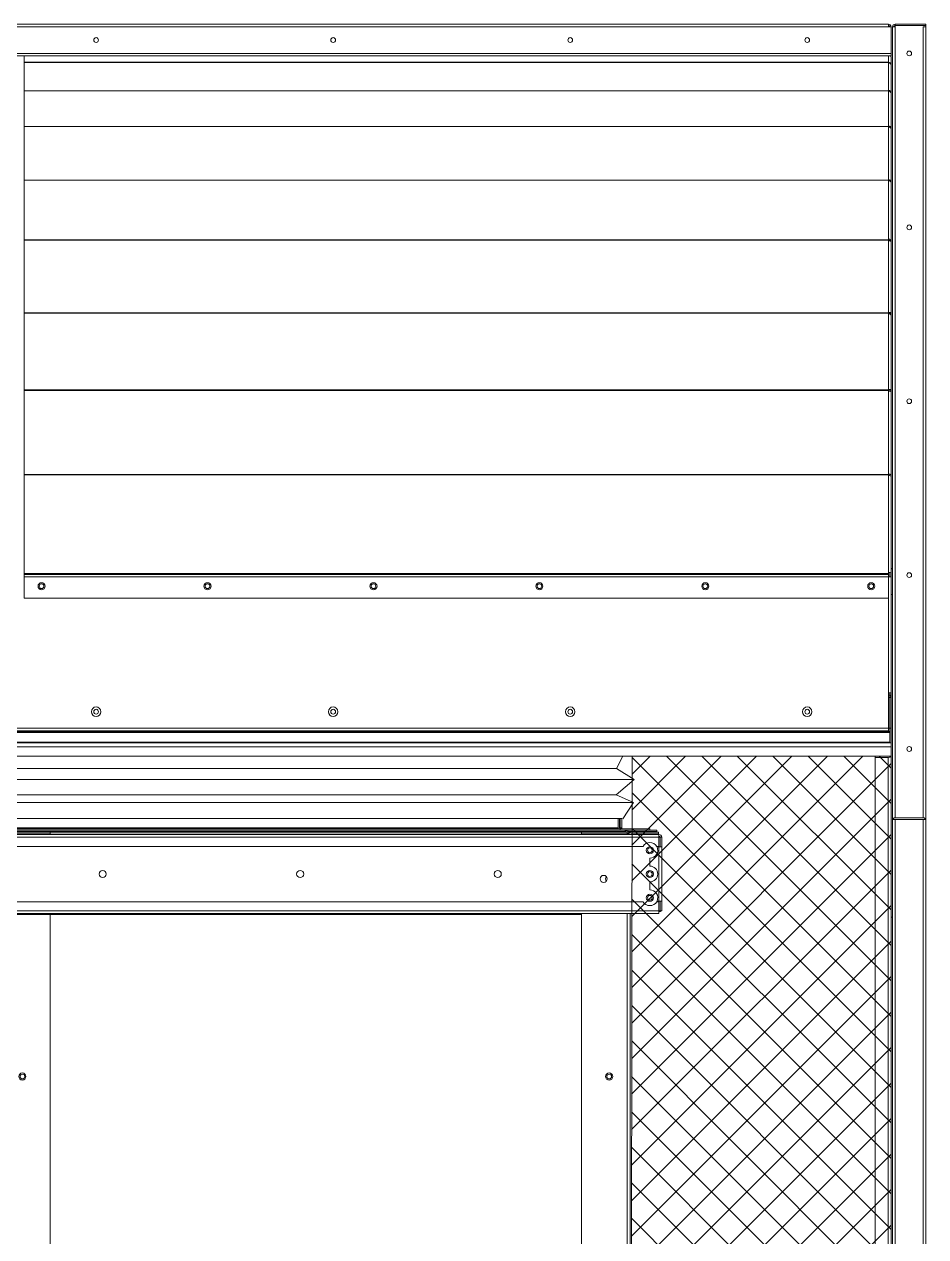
# Model space of a CAD drawing. Header units: millimetres. Extents: x -17070 to 45695, y -291348 to 34705.
# Drawn here: x 36756 to 37897, y 22958 to 24492 of the extents above; entities that cross this region are included whole.
import ezdxf

# ---------------------------------------------------------------- set-up
doc = ezdxf.new("R2010")
doc.units = ezdxf.units.MM

# ---------------------------------------------------------------- blocks, each defined once
blk = doc.blocks.new('3753456')
at = {"color": 0, "lineweight": 5}
for p, q in [((337590.2, 91235.5), (337597.8, 91251)), ((337612.3, 91221.4), (337590.2, 91235.5)), ((337589.4, 91202.2), (337612.3, 91221.4)), ((337611.6, 91192.6), (337589.4, 91202.2)), ((337597.8, 91172), (337611.6, 91192.6))]:
    blk.add_line(p, q, dxfattribs=at)
blk = doc.blocks.new('45735')
at = {"color": 0, "lineweight": 5}
for p, q in [((339300, 91099.7), (338517, 91099.7)), ((338539.1, 91085.6), (339322.1, 91085.6)), ((338516.2, 91066.4), (339299.2, 91066.4)), ((339321.4, 91056.8), (338538.4, 91056.8))]:
    blk.add_line(p, q, dxfattribs=at)
for p in [(926.8, -135.8), (1709.8, -135.8)]:
    blk.add_blockref('3753456', p, dxfattribs=at)
blk = doc.blocks.new('2')
at = {"lineweight": 5}
h = blk.add_hatch(dxfattribs=at)
h.set_pattern_fill('ANSI37', scale=10)
h.set_pattern_definition([(45, (-1038029.075, -466723.225), (-22.4506403, 22.4506403), []), (135, (-1038029.075, -466723.225), (-22.4506403, -22.4506403), [])])
h.paths.add_polyline_path([(37853.3, 21643.8), (37853.3, 23566), (37525.6, 23566), (37523.1, 21643.8)])
at = {"color": 7, "lineweight": 20}
for p, q in [((37850.2, 24492.2), (34944.4, 24492.2)), ((37850.2, 24489.1), (34944.4, 24489.1)), ((37855.3, 23484.8), (37855.3, 24489.1)), ((37858.4, 23488.2), (37858.4, 24489.1)), ((37894.2, 23488.2), (37894.2, 24489.1)), ((37897.3, 23466.2), (37897.3, 24489.1)), ((37853.3, 24455.3), (34941.3, 24455.3)), ((37853.3, 24452.2), (34941.3, 24452.2)), ((36756.4, 24444), (37850.2, 24444)), ((36756.4, 24443.9), (37850.2, 24443.9)), ((36756.4, 24408.1), (37850.2, 24408.1)), ((36756.4, 24408), (37850.2, 24408)), ((36756.4, 24363), (37850.2, 24363)), ((36756.4, 24362.6), (37850.2, 24362.6)), ((36756.4, 24295), (37850.2, 24295)), ((36756.4, 24294.8), (37850.2, 24294.8)), ((36756.4, 24219.6), (37850.2, 24219.6)), ((36756.4, 24219), (37850.2, 24219)), ((36756.4, 24126.9), (37850.2, 24126.9)), ((36756.4, 24126.7), (37850.2, 24126.7)), ((36756.4, 24029.5), (37850.2, 24029.5)), ((36756.4, 24028.8), (37850.2, 24028.8)), ((36756.4, 23922.3), (37850.2, 23922.3)), ((36756.4, 23922), (37850.2, 23922)), ((37850.2, 23797.3), (36756.4, 23797.3)), ((36756.4, 23796.1), (37850.2, 23796.1)), ((36756.4, 23793), (37850.2, 23793)), ((36756.4, 23766.1), (37850.2, 23766.1)), ((37851.7, 23597.3), (34942.9, 23597.3)), ((37851.7, 23596.2), (34942.9, 23596.2)), ((34944.4, 23601.4), (37850.2, 23601.4)), ((34944.4, 23598.3), (37850.2, 23598.3)), ((37853.3, 23582.8), (34941.3, 23582.8)), ((34942.9, 23584), (37851.7, 23584)), ((34942.9, 23583.1), (37851.7, 23583.1)), ((37853.3, 23577.9), (34941.3, 23577.9)), ((34941.3, 23566), (37853.3, 23566)), ((37855.3, 23484.8), (37855.3, 22531.6)), ((37858.7, 23486.2), (37858.7, 22530.2)), ((37893.9, 23486.2), (37893.9, 22530.2)), ((35235, 23467), (37559.6, 23467)), ((35235, 23463.5), (37559.6, 23463.5)), ((37897.3, 23466.2), (37897.3, 22550.2)), ((37559.6, 23370.5), (35235, 23370.5)), ((37559.6, 23367), (35235, 23367)), ((37461.6, 23365.8), (35274, 23365.8)), ((36789, 21952.3), (36789, 23367))]:
    blk.add_line(p, q, dxfattribs=at)
at = {"color": 7, "lineweight": 20, "ltscale": 0.001722}
for p, q in [((37850.2, 24489.1), (37850.2, 24492.2)), ((37853.3, 24489.1), (37850.2, 24489.1)), ((37855.3, 24489.1), (37858.4, 24489.1)), ((37897.3, 24489.1), (37894.2, 24489.1)), ((37897.3, 24489.1), (37894.2, 24489.1)), ((37853.3, 24455.3), (37853.3, 24452.2)), ((36756.4, 23793), (36756.4, 23796.1)), ((37850.2, 23793), (37850.2, 23796.1)), ((37850.2, 23793.1), (37853.3, 23793.1)), ((37850.2, 23646.4), (37853.3, 23646.4)), ((37850.2, 23598.3), (37850.2, 23601.4))]:
    blk.add_line(p, q, dxfattribs=at)
at = {"color": 7, "lineweight": 20, "ltscale": 0.018778}
blk.add_line((37853.3, 24455.3), (37853.3, 24489.1), dxfattribs=at)
at = {"color": 7, "lineweight": 20, "ltscale": 0.021611}
for p, q in [((37897.3, 24492.2), (37858.4, 24492.2)), ((37897.3, 24490.6), (37858.4, 24490.6)), ((37851.7, 23601.4), (37851.7, 23640.3)), ((37853.3, 23601.4), (37853.3, 23640.3)), ((37853.3, 23601.4), (37853.3, 23640.3))]:
    blk.add_line(p, q, dxfattribs=at)
at = {"color": 7, "lineweight": 20, "ltscale": 0.000888889}
for p, q in [((37858.4, 24492.2), (37858.4, 24490.6)), ((37897.3, 24492.2), (37897.3, 24490.6)), ((37851.7, 24218), (37853.3, 24218)), ((37851.7, 24126.1), (37853.3, 24126.1)), ((37851.7, 24029), (37853.3, 24029)), ((37851.7, 23922.5), (37853.3, 23922.5)), ((37853.3, 23643.4), (37853.3, 23641.8)), ((37853.3, 23640.3), (37851.7, 23640.3)), ((37853.3, 23601.4), (37851.7, 23601.4)), ((37853.3, 23601.4), (37851.7, 23601.4)), ((37853.3, 23583), (37851.7, 23583)), ((37507.9, 23487.4), (37509.5, 23487.4)), ((37510.5, 23474), (37510.5, 23472.4)), ((37517, 23470.8), (37517, 23472.4)), ((37520.1, 23472.4), (37520.1, 23470.8)), ((37547.9, 23474), (37547.9, 23472.4)), ((37557, 23470.8), (37557, 23472.4))]:
    blk.add_line(p, q, dxfattribs=at)
at = {"color": 7, "lineweight": 20, "ltscale": 0.000833333}
for p, q in [((37858.4, 24490.6), (37858.4, 24489.1)), ((37897.3, 24489.1), (37897.3, 24490.6)), ((37851.7, 23640.3), (37850.2, 23640.3)), ((37851.7, 23601.4), (37850.2, 23601.4)), ((37559.6, 23463.5), (37561.1, 23463.5)), ((37559.6, 23370.5), (37561.1, 23370.5))]:
    blk.add_line(p, q, dxfattribs=at)
at = {"color": 7, "lineweight": 20, "ltscale": 0.007103}
blk.add_line((37897.3, 24476.3), (37897.3, 24489.1), dxfattribs=at)
at = {"color": 7, "lineweight": 20, "ltscale": 0.002286}
blk.add_line((37897.3, 24476.3), (37897.3, 24472.2), dxfattribs=at)
at = {"color": 7, "lineweight": 20, "ltscale": 0.004468}
for p, q in [((36756.4, 24444.1), (36756.4, 24452.2)), ((37850.2, 24452.2), (37850.2, 24444.1))]:
    blk.add_line(p, q, dxfattribs=at)
at = {"color": 7, "lineweight": 20, "ltscale": 5.06378e-05}
for p, q in [((36756.4, 24444.1), (36756.4, 24444)), ((37850.2, 24444.1), (37850.2, 24444))]:
    blk.add_line(p, q, dxfattribs=at)
at = {"color": 7, "lineweight": 20, "ltscale": 8.68979e-05}
for p, q in [((36756.4, 24443.9), (36756.4, 24444)), ((37850.2, 24443.9), (37850.2, 24444))]:
    blk.add_line(p, q, dxfattribs=at)
at = {"color": 7, "lineweight": 20, "ltscale": 0.000182321}
for p, q in [((36756.4, 24443.6), (36756.4, 24443.9)), ((37850.2, 24443.6), (37850.2, 24443.9))]:
    blk.add_line(p, q, dxfattribs=at)
at = {"color": 7, "lineweight": 20, "ltscale": 0.019501}
for p, q in [((36756.4, 24408.5), (36756.4, 24443.6)), ((37850.2, 24443.6), (37850.2, 24408.5)), ((37853.3, 24440.6), (37853.3, 24405.5))]:
    blk.add_line(p, q, dxfattribs=at)
at = {"color": 7, "lineweight": 20, "ltscale": 1.77147e-05}
blk.add_line((37853.2, 24441), (37853.3, 24441), dxfattribs=at)
at = {"color": 7, "lineweight": 20, "ltscale": 5.01906e-05}
blk.add_line((37853.3, 24450.8), (37853.3, 24450.9), dxfattribs=at)
at = {"color": 7, "lineweight": 20, "ltscale": 0.005416}
blk.add_line((37853.3, 24450.8), (37853.3, 24441), dxfattribs=at)
at = {"color": 7, "lineweight": 20, "ltscale": 0.020143}
blk.add_line((37853.3, 24404.8), (37853.3, 24441), dxfattribs=at)
at = {"color": 7, "lineweight": 20, "ltscale": 0.000181183}
for p, q in [((36756.4, 24408.1), (36756.4, 24408.5)), ((37850.2, 24408.1), (37850.2, 24408.5))]:
    blk.add_line(p, q, dxfattribs=at)
at = {"color": 7, "lineweight": 20, "ltscale": 5.76158e-05}
for p, q in [((36756.4, 24408), (36756.4, 24408.1)), ((37850.2, 24408), (37850.2, 24408.1))]:
    blk.add_line(p, q, dxfattribs=at)
at = {"color": 7, "lineweight": 20, "ltscale": 0.000228135}
for p, q in [((36756.4, 24407.6), (36756.4, 24408)), ((37850.2, 24407.6), (37850.2, 24408))]:
    blk.add_line(p, q, dxfattribs=at)
at = {"color": 7, "lineweight": 20, "ltscale": 0.024554}
for p, q in [((36756.4, 24363.4), (36756.4, 24407.6)), ((37850.2, 24407.6), (37850.2, 24363.4)), ((37853.3, 24404.8), (37853.3, 24360.6))]:
    blk.add_line(p, q, dxfattribs=at)
at = {"color": 7, "lineweight": 20, "ltscale": 5.95243e-05}
blk.add_line((37853.2, 24405.5), (37853.3, 24405.5), dxfattribs=at)
at = {"color": 7, "lineweight": 20, "ltscale": 0.019078}
blk.add_line((37853.3, 24371.2), (37853.3, 24405.5), dxfattribs=at)
at = {"color": 7, "lineweight": 20, "ltscale": 0.000229568}
for p, q in [((36756.4, 24363), (36756.4, 24363.4)), ((37850.2, 24363), (37850.2, 24363.4))]:
    blk.add_line(p, q, dxfattribs=at)
at = {"color": 7, "lineweight": 20, "ltscale": 0.000214269}
for p, q in [((36756.4, 24362.6), (36756.4, 24363)), ((37850.2, 24362.6), (37850.2, 24363))]:
    blk.add_line(p, q, dxfattribs=at)
at = {"color": 7, "lineweight": 20, "ltscale": 0.000344851}
for p, q in [((36756.4, 24362), (36756.4, 24362.6)), ((37850.2, 24362), (37850.2, 24362.6))]:
    blk.add_line(p, q, dxfattribs=at)
at = {"color": 7, "lineweight": 20, "ltscale": 0.036885}
for p, q in [((36756.4, 24295.6), (36756.4, 24362)), ((37850.2, 24362), (37850.2, 24295.6)), ((37853.3, 24359.6), (37853.3, 24293.2))]:
    blk.add_line(p, q, dxfattribs=at)
at = {"color": 7, "lineweight": 20, "ltscale": 0.000162064}
blk.add_line((37853, 24360.6), (37853.3, 24360.6), dxfattribs=at)
at = {"color": 7, "lineweight": 20, "ltscale": 0.017676}
blk.add_line((37853.3, 24328.8), (37853.3, 24360.6), dxfattribs=at)
at = {"color": 7, "lineweight": 20, "ltscale": 0.000342699}
for p, q in [((36756.4, 24295), (36756.4, 24295.6)), ((37850.2, 24295), (37850.2, 24295.6))]:
    blk.add_line(p, q, dxfattribs=at)
at = {"color": 7, "lineweight": 20, "ltscale": 0.000101871}
for p, q in [((36756.4, 24294.8), (36756.4, 24295)), ((37850.2, 24294.8), (37850.2, 24295))]:
    blk.add_line(p, q, dxfattribs=at)
at = {"color": 7, "lineweight": 20, "ltscale": 0.00038102}
for p, q in [((36756.4, 24294.8), (36756.4, 24294.1)), ((37850.2, 24294.8), (37850.2, 24294.1))]:
    blk.add_line(p, q, dxfattribs=at)
at = {"color": 7, "lineweight": 20, "ltscale": 0.041009}
for p, q in [((36756.4, 24220.3), (36756.4, 24294.1)), ((37850.2, 24294.1), (37850.2, 24220.3)), ((37853.3, 24291.9), (37853.3, 24218))]:
    blk.add_line(p, q, dxfattribs=at)
at = {"color": 7, "lineweight": 20, "ltscale": 0.000125526}
blk.add_line((37850.2, 24294.1), (37850.2, 24294.3), dxfattribs=at)
at = {"color": 7, "lineweight": 20, "ltscale": 0.000315481}
blk.add_line((37852.7, 24293.2), (37853.3, 24293.2), dxfattribs=at)
at = {"color": 7, "lineweight": 20, "ltscale": 0.015571}
blk.add_line((37853.3, 24265.1), (37853.3, 24293.2), dxfattribs=at)
at = {"color": 7, "lineweight": 20, "ltscale": 0.000383413}
for p, q in [((36756.4, 24220.3), (36756.4, 24219.6)), ((37850.2, 24220.3), (37850.2, 24219.6))]:
    blk.add_line(p, q, dxfattribs=at)
at = {"color": 7, "lineweight": 20, "ltscale": 0.000318226}
for p, q in [((36756.4, 24219), (36756.4, 24219.6)), ((37850.2, 24219), (37850.2, 24219.6))]:
    blk.add_line(p, q, dxfattribs=at)
at = {"color": 7, "lineweight": 20, "ltscale": 0.000469699}
for p, q in [((36756.4, 24219), (36756.4, 24218.2)), ((37850.2, 24219), (37850.2, 24218.2))]:
    blk.add_line(p, q, dxfattribs=at)
at = {"color": 7, "lineweight": 20, "ltscale": 0.050238}
for p, q in [((36756.4, 24127.8), (36756.4, 24218.2)), ((37850.2, 24218.2), (37850.2, 24127.8)), ((37853.3, 24216.5), (37853.3, 24126.1))]:
    blk.add_line(p, q, dxfattribs=at)
at = {"color": 7, "lineweight": 20, "ltscale": 0.000523852}
blk.add_line((37850.2, 24219.1), (37850.2, 24218.2), dxfattribs=at)
at = {"color": 7, "lineweight": 20, "ltscale": 3.37381e-05}
blk.add_line((37851.7, 24218), (37851.7, 24218), dxfattribs=at)
at = {"color": 7, "lineweight": 20, "ltscale": 0.01323}
blk.add_line((37853.3, 24194.2), (37853.3, 24218), dxfattribs=at)
at = {"color": 7, "lineweight": 20, "ltscale": 0.000466768}
for p, q in [((36756.4, 24127.8), (36756.4, 24126.9)), ((37850.2, 24127.8), (37850.2, 24126.9))]:
    blk.add_line(p, q, dxfattribs=at)
at = {"color": 7, "lineweight": 20, "ltscale": 0.000134994}
for p, q in [((36756.4, 24126.7), (36756.4, 24126.9)), ((37850.2, 24126.7), (37850.2, 24126.9))]:
    blk.add_line(p, q, dxfattribs=at)
at = {"color": 7, "lineweight": 20, "ltscale": 0.000492271}
for p, q in [((36756.4, 24126.7), (36756.4, 24125.8)), ((37850.2, 24126.7), (37850.2, 24125.8))]:
    blk.add_line(p, q, dxfattribs=at)
at = {"color": 7, "lineweight": 20, "ltscale": 0.052983}
for p, q in [((36756.4, 24030.4), (36756.4, 24125.8)), ((37850.2, 24125.8), (37850.2, 24030.4)), ((37853.3, 24124.3), (37853.3, 24029))]:
    blk.add_line(p, q, dxfattribs=at)
at = {"color": 7, "lineweight": 20, "ltscale": 0.000610792}
blk.add_line((37850.2, 24126.9), (37850.2, 24125.8), dxfattribs=at)
at = {"color": 7, "lineweight": 20, "ltscale": 0.000257803}
blk.add_line((37851.7, 24125.6), (37851.7, 24126.1), dxfattribs=at)
at = {"color": 7, "lineweight": 20, "ltscale": 0.010363}
blk.add_line((37853.3, 24107.4), (37853.3, 24126.1), dxfattribs=at)
at = {"color": 7, "lineweight": 20, "ltscale": 0.000495362}
for p, q in [((36756.4, 24030.4), (36756.4, 24029.5)), ((37850.2, 24030.4), (37850.2, 24029.5))]:
    blk.add_line(p, q, dxfattribs=at)
at = {"color": 7, "lineweight": 20, "ltscale": 0.000387411}
for p, q in [((36756.4, 24028.8), (36756.4, 24029.5)), ((37850.2, 24028.8), (37850.2, 24029.5))]:
    blk.add_line(p, q, dxfattribs=at)
at = {"color": 7, "lineweight": 20, "ltscale": 0.000543222}
for p, q in [((36756.4, 24028.8), (36756.4, 24027.9)), ((37850.2, 24028.8), (37850.2, 24027.9))]:
    blk.add_line(p, q, dxfattribs=at)
at = {"color": 7, "lineweight": 20, "ltscale": 0.058102}
for p, q in [((36756.4, 23923.3), (36756.4, 24027.9)), ((37850.2, 24027.9), (37850.2, 23923.3)), ((37853.3, 24027.1), (37853.3, 23922.5))]:
    blk.add_line(p, q, dxfattribs=at)
at = {"color": 7, "lineweight": 20, "ltscale": 0.001012}
blk.add_line((37850.2, 24029.7), (37850.2, 24027.9), dxfattribs=at)
at = {"color": 7, "lineweight": 20, "ltscale": 0.000676388}
blk.add_line((37851.7, 24027.8), (37851.7, 24029), dxfattribs=at)
at = {"color": 7, "lineweight": 20, "ltscale": 0.007338}
blk.add_line((37853.3, 24015.8), (37853.3, 24029), dxfattribs=at)
at = {"color": 7, "lineweight": 20, "ltscale": 0.000539832}
for p, q in [((36756.4, 23923.3), (36756.4, 23922.3)), ((37850.2, 23923.3), (37850.2, 23922.3))]:
    blk.add_line(p, q, dxfattribs=at)
at = {"color": 7, "lineweight": 20, "ltscale": 0.000153368}
for p, q in [((36756.4, 23922), (36756.4, 23922.3)), ((37850.2, 23922), (37850.2, 23922.3))]:
    blk.add_line(p, q, dxfattribs=at)
at = {"color": 7, "lineweight": 20, "ltscale": 0.00054973}
for p, q in [((36756.4, 23922), (36756.4, 23921)), ((37850.2, 23922), (37850.2, 23921))]:
    blk.add_line(p, q, dxfattribs=at)
at = {"color": 7, "lineweight": 20, "ltscale": 0.068058}
for p, q in [((36756.4, 23798.5), (36756.4, 23921)), ((37850.2, 23921), (37850.2, 23798.5)), ((37853.3, 23920.6), (37853.3, 23798.1))]:
    blk.add_line(p, q, dxfattribs=at)
at = {"color": 7, "lineweight": 20, "ltscale": 0.001029}
blk.add_line((37850.2, 23922.9), (37850.2, 23921), dxfattribs=at)
at = {"color": 7, "lineweight": 20, "ltscale": 0.000861584}
blk.add_line((37851.7, 23921), (37851.7, 23922.5), dxfattribs=at)
at = {"color": 7, "lineweight": 20, "ltscale": 0.004022}
blk.add_line((37853.3, 23915.3), (37853.3, 23922.5), dxfattribs=at)
at = {"color": 7, "lineweight": 20, "ltscale": 0.000665626}
for p, q in [((36756.4, 23798.5), (36756.4, 23797.3)), ((37850.2, 23798.5), (37850.2, 23797.3))]:
    blk.add_line(p, q, dxfattribs=at)
at = {"color": 7, "lineweight": 20, "ltscale": 0.000707283}
for p, q in [((36756.4, 23797.3), (36756.4, 23796.1)), ((37850.2, 23797.3), (37850.2, 23796.1))]:
    blk.add_line(p, q, dxfattribs=at)
at = {"color": 7, "lineweight": 20, "ltscale": 0.002905}
blk.add_line((37850.2, 23798.3), (37850.2, 23793.1), dxfattribs=at)
at = {"color": 7, "lineweight": 20, "ltscale": 0.002779}
blk.add_line((37851.7, 23793.1), (37851.7, 23798.1), dxfattribs=at)
at = {"color": 7, "lineweight": 20, "ltscale": 0.003101}
blk.add_line((37853.3, 23792.5), (37853.3, 23798.1), dxfattribs=at)
at = {"color": 7, "lineweight": 20, "ltscale": 0.014944}
for p, q in [((36756.4, 23793), (36756.4, 23766.1)), ((37850.2, 23766.1), (37850.2, 23793))]:
    blk.add_line(p, q, dxfattribs=at)
at = {"color": 7, "lineweight": 20, "ltscale": 0.0815}
for p, q in [((37850.2, 23793.1), (37850.2, 23646.4)), ((37853.3, 23793.1), (37853.3, 23646.4))]:
    blk.add_line(p, q, dxfattribs=at)
at = {"color": 7, "lineweight": 20, "ltscale": 0.001111}
for p, q in [((37855.3, 23770.8), (37853.3, 23770.8)), ((36789, 23467.8), (36789, 23469.8)), ((37461.6, 23467.8), (37461.6, 23469.8)), ((37519.6, 23467.8), (37519.6, 23469.8)), ((37559.1, 23467.8), (37559.1, 23469.8)), ((37561.1, 23463.5), (37563.1, 23463.5)), ((37561.1, 23370.5), (37563.1, 23370.5)), ((37855.3, 23362.3), (37853.3, 23362.3))]:
    blk.add_line(p, q, dxfattribs=at)
at = {"color": 7, "lineweight": 20, "ltscale": 0.001669}
for p, q in [((37850.2, 23646.4), (37850.2, 23643.4)), ((37851.7, 23643.4), (37851.7, 23646.4)), ((37853.3, 23643.4), (37853.3, 23646.4))]:
    blk.add_line(p, q, dxfattribs=at)
at = {"color": 7, "lineweight": 20, "ltscale": 0.025}
blk.add_line((37850.2, 23601.4), (37850.2, 23646.4), dxfattribs=at)
at = {"color": 7, "lineweight": 20, "ltscale": 0.001703}
blk.add_line((37850.2, 23643.4), (37853.3, 23643.4), dxfattribs=at)
at = {"color": 7, "lineweight": 20, "ltscale": 1.32336e-05}
blk.add_line((37850.2, 23641.8), (37850.2, 23641.8), dxfattribs=at)
at = {"color": 7, "lineweight": 20, "ltscale": 0.000579045}
for p, q in [((37850.2, 23640.3), (37850.2, 23641.3)), ((37853.3, 23640.3), (37853.3, 23641.3))]:
    blk.add_line(p, q, dxfattribs=at)
at = {"color": 7, "lineweight": 20, "ltscale": 0.000598884}
blk.add_line((37850.2, 23641.3), (37851.2, 23641.3), dxfattribs=at)
at = {"color": 7, "lineweight": 20, "ltscale": 0.000215038}
for p, q in [((37852.9, 23641.8), (37853.3, 23641.8)), ((37518.6, 23472.4), (37518.6, 23472))]:
    blk.add_line(p, q, dxfattribs=at)
at = {"color": 7, "lineweight": 20, "ltscale": 0.000100412}
blk.add_line((37853.1, 23641.3), (37853.3, 23641.3), dxfattribs=at)
at = {"color": 7, "lineweight": 20, "ltscale": 0.000253866}
blk.add_line((37853.3, 23641.3), (37853.3, 23641.8), dxfattribs=at)
at = {"color": 7, "lineweight": 20, "ltscale": 0.010219}
for p, q in [((37851.7, 23601.4), (37851.7, 23583)), ((37853.3, 23601.4), (37853.3, 23583))]:
    blk.add_line(p, q, dxfattribs=at)
at = {"color": 7, "lineweight": 20, "ltscale": 0.006747}
blk.add_line((37851.7, 23584), (37851.7, 23596.2), dxfattribs=at)
at = {"color": 7, "lineweight": 20, "ltscale": 0.010301}
blk.add_line((37853.3, 23582.8), (37853.3, 23601.4), dxfattribs=at)
blk.add_line((37853.3, 23582.8), (37853.3, 23601.4), dxfattribs=at)
at = {"color": 7, "lineweight": 20, "ltscale": 0.00275}
blk.add_line((37853.3, 23582.8), (37853.3, 23577.9), dxfattribs=at)
at = {"color": 7, "lineweight": 20, "ltscale": 0.009167}
for p, q in [((37849.8, 23566), (37833.3, 23566)), ((37849.8, 23564.6), (37833.3, 23564.6))]:
    blk.add_line(p, q, dxfattribs=at)
at = {"color": 7, "lineweight": 20, "ltscale": 0.000773611}
blk.add_line((37833.3, 23564.6), (37833.3, 23566), dxfattribs=at)
at = {"color": 7, "lineweight": 20, "ltscale": 0.415127}
for p, q in [((37833.3, 23564.6), (37833.3, 22817.4)), ((37849.8, 22817.4), (37849.8, 23564.6)), ((37853.3, 22819.8), (37853.3, 23567))]:
    blk.add_line(p, q, dxfattribs=at)
at = {"color": 7, "lineweight": 20, "ltscale": 2.39452e-05}
blk.add_line((37849.8, 23566), (37849.8, 23566), dxfattribs=at)
at = {"color": 7, "lineweight": 20, "ltscale": 0.00658}
blk.add_line((37853.3, 23566), (37853.3, 23577.9), dxfattribs=at)
at = {"color": 7, "lineweight": 20, "ltscale": 0.00583}
blk.add_line((37853.3, 23577.9), (37853.3, 23567.4), dxfattribs=at)
at = {"color": 7, "lineweight": 20, "ltscale": 0.000193403}
blk.add_line((37853.3, 23567), (37853.3, 23567.4), dxfattribs=at)
at = {"color": 7, "lineweight": 20, "ltscale": 0.015587}
blk.add_line((37853.3, 23538), (37853.3, 23566), dxfattribs=at)
at = {"color": 7, "lineweight": 20, "ltscale": 0.097589}
blk.add_line((37853.3, 23362.3), (37853.3, 23538), dxfattribs=at)
at = {"color": 7, "lineweight": 20, "ltscale": 0.434111}
for p, q in [((36729.1, 23487.4), (37510.5, 23487.4)), ((36729.1, 23474), (37510.5, 23474)), ((36729.1, 23472.4), (37510.5, 23472.4))]:
    blk.add_line(p, q, dxfattribs=at)
at = {"color": 7, "lineweight": 20, "ltscale": 0.006611}
for p, q in [((37507.9, 23475.5), (37507.9, 23487.4)), ((37509.5, 23475.5), (37509.5, 23487.4)), ((37510.5, 23487.4), (37510.5, 23475.5)), ((37512.7, 23475.5), (37512.7, 23487.4))]:
    blk.add_line(p, q, dxfattribs=at)
at = {"color": 7, "lineweight": 20, "ltscale": 0.001222}
for p, q in [((37512.7, 23487.4), (37510.5, 23487.4)), ((37512.7, 23475.5), (37510.5, 23475.5))]:
    blk.add_line(p, q, dxfattribs=at)
at = {"color": 7, "lineweight": 20, "ltscale": 0.019556}
for p, q in [((37893.9, 23488.2), (37858.7, 23488.2)), ((37893.9, 23486.2), (37858.7, 23486.2))]:
    blk.add_line(p, q, dxfattribs=at)
at = {"color": 7, "lineweight": 20, "ltscale": 0.432707}
blk.add_line((36729.1, 23475.5), (37507.9, 23475.5), dxfattribs=at)
at = {"color": 7, "lineweight": 20, "ltscale": 0.435222}
for p, q in [((37517, 23472.4), (36733.6, 23472.4)), ((37517, 23470.8), (36733.6, 23470.8))]:
    blk.add_line(p, q, dxfattribs=at)
at = {"color": 7, "lineweight": 20, "ltscale": 0.000515705}
blk.add_line((37509.5, 23475.5), (37510.5, 23475.5), dxfattribs=at)
at = {"color": 7, "lineweight": 20, "ltscale": 0.000770621}
blk.add_line((37510.5, 23474.1), (37510.5, 23475.5), dxfattribs=at)
at = {"color": 7, "lineweight": 20, "ltscale": 0.0205}
for p, q in [((37511, 23474), (37547.9, 23474)), ((37520.1, 23472.4), (37557, 23472.4)), ((37520.1, 23470.8), (37557, 23470.8))]:
    blk.add_line(p, q, dxfattribs=at)
at = {"color": 7, "lineweight": 20, "ltscale": 0.000833361}
blk.add_line((37512.7, 23475.5), (37512.7, 23474), dxfattribs=at)
at = {"color": 7, "lineweight": 20, "ltscale": 0.017207}
blk.add_line((37517, 23472.4), (37547.9, 23472.4), dxfattribs=at)
at = {"color": 7, "lineweight": 20, "ltscale": 0.000814101}
blk.add_line((37518.6, 23472.4), (37520, 23472.4), dxfattribs=at)
at = {"color": 7, "lineweight": 20, "ltscale": 0.000598264}
blk.add_line((37856.8, 23486.2), (37856, 23486.8), dxfattribs=at)
at = {"color": 7, "lineweight": 20, "ltscale": 0.001507}
blk.add_line((37858.7, 23486.2), (37856, 23486.2), dxfattribs=at)
at = {"color": 7, "lineweight": 20, "ltscale": 0.001889}
blk.add_line((37897.3, 23486.2), (37893.9, 23486.2), dxfattribs=at)
at = {"color": 7, "lineweight": 20, "ltscale": 0.011111}
blk.add_line((37897.3, 23466.2), (37897.3, 23486.2), dxfattribs=at)
at = {"color": 7, "lineweight": 20, "ltscale": 0.009222}
blk.add_line((37897.3, 23468.2), (37897.3, 23484.8), dxfattribs=at)
at = {"color": 7, "lineweight": 20, "ltscale": 0.032222}
for p, q in [((36731, 23469.8), (36789, 23469.8)), ((36731, 23467.8), (36789, 23467.8)), ((37519.6, 23469.8), (37461.6, 23469.8)), ((37519.6, 23467.8), (37461.6, 23467.8))]:
    blk.add_line(p, q, dxfattribs=at)
at = {"color": 7, "lineweight": 20, "ltscale": 0.026889}
blk.add_line((36733.6, 23470.8), (36782, 23470.8), dxfattribs=at)
at = {"color": 7, "lineweight": 20, "ltscale": 0.000555547}
for p, q in [((36782, 23470.8), (36782, 23469.8)), ((37476.6, 23469.8), (37476.6, 23470.8)), ((37517, 23470.8), (37517, 23469.8))]:
    blk.add_line(p, q, dxfattribs=at)
at = {"color": 7, "lineweight": 20, "ltscale": 0.373667}
blk.add_line((37461.6, 23469.3), (36789, 23469.3), dxfattribs=at)
at = {"color": 7, "lineweight": 20, "ltscale": 0.000444445}
for p, q in [((36789, 23467.8), (36789, 23467)), ((37461.6, 23467.8), (37461.6, 23467)), ((37519.6, 23467.8), (37519.6, 23467))]:
    blk.add_line(p, q, dxfattribs=at)
at = {"color": 7, "lineweight": 20, "ltscale": 0.022444}
blk.add_line((37476.6, 23470.8), (37517, 23470.8), dxfattribs=at)
at = {"color": 7, "lineweight": 20, "ltscale": 1.33789e-05}
blk.add_line((37520, 23470.8), (37520.1, 23470.8), dxfattribs=at)
at = {"color": 7, "lineweight": 20, "ltscale": 0.000941895}
blk.add_line((37521.6, 23469.8), (37521.6, 23468.1), dxfattribs=at)
at = {"color": 7, "lineweight": 20, "ltscale": 0.001627}
blk.add_line((37524.5, 23469.8), (37521.6, 23469.8), dxfattribs=at)
at = {"color": 7, "lineweight": 20, "ltscale": 2.56809e-05}
blk.add_line((37524.6, 23467.8), (37524.5, 23467.8), dxfattribs=at)
at = {"color": 7, "lineweight": 20, "ltscale": 0.019167}
for p, q in [((37559.1, 23469.8), (37524.6, 23469.8)), ((37559.1, 23467.8), (37524.6, 23467.8))]:
    blk.add_line(p, q, dxfattribs=at)
at = {"color": 7, "lineweight": 20, "ltscale": 0.001944}
for p, q in [((37559.6, 23463.5), (37559.6, 23467)), ((37559.6, 23451.2), (37563.1, 23451.2)), ((37559.6, 23382.8), (37563.1, 23382.8)), ((37559.6, 23370.5), (37559.6, 23367))]:
    blk.add_line(p, q, dxfattribs=at)
at = {"color": 7, "lineweight": 20, "ltscale": 0.006833}
for p, q in [((37559.6, 23451.2), (37559.6, 23463.5)), ((37561.1, 23463.5), (37561.1, 23451.2)), ((37563.1, 23451.2), (37563.1, 23463.5)), ((37559.6, 23370.5), (37559.6, 23382.8)), ((37561.1, 23382.8), (37561.1, 23370.5)), ((37563.1, 23370.5), (37563.1, 23382.8))]:
    blk.add_line(p, q, dxfattribs=at)
at = {"color": 7, "lineweight": 20, "ltscale": 0.006389}
for p, q in [((37559.6, 23452), (37559.6, 23463.5)), ((37559.6, 23370.5), (37559.6, 23382))]:
    blk.add_line(p, q, dxfattribs=at)
at = {"color": 7, "lineweight": 20, "ltscale": 0.458489}
for p, q in [((37539.4, 23452), (36714.1, 23452)), ((36714.1, 23382), (37539.4, 23382))]:
    blk.add_line(p, q, dxfattribs=at)
at = {"color": 7, "lineweight": 20, "ltscale": 0.001578}
for p, q in [((37559.6, 23452), (37556.7, 23452)), ((37556.7, 23382), (37559.6, 23382))]:
    blk.add_line(p, q, dxfattribs=at)
at = {"color": 7, "lineweight": 20, "ltscale": 0.001347}
for p, q in [((37557.1, 23451.2), (37559.6, 23451.2)), ((37557.1, 23382.8), (37559.6, 23382.8))]:
    blk.add_line(p, q, dxfattribs=at)
at = {"color": 7, "lineweight": 20, "ltscale": 0.038}
for p, q in [((37559.6, 23451.2), (37559.6, 23382.8)), ((37563.1, 23451.2), (37563.1, 23382.8))]:
    blk.add_line(p, q, dxfattribs=at)
at = {"color": 7, "lineweight": 20, "ltscale": 0.005556}
for p, q in [((37548.1, 23427), (37548.1, 23437)), ((37548.1, 23397), (37548.1, 23407))]:
    blk.add_line(p, q, dxfattribs=at)
at = {"color": 7, "lineweight": 20, "ltscale": 0.324833}
for p, q in [((37461.6, 22782.3), (37461.6, 23367)), ((37519.6, 22782.3), (37519.6, 23367)), ((37523.1, 22782.3), (37523.1, 23367))]:
    blk.add_line(p, q, dxfattribs=at)
at = {"color": 0, "lineweight": 20}
blk.add_lwpolyline([(37525.6, 23566), (37853.3, 23566), (37853.3, 21643.8), (37523.1, 21643.8)], close=True, dxfattribs=at)
at = {"color": 7, "lineweight": 20}
for centre, radius in [((36847.3, 24472.2), 3), ((37147.3, 24472.2), 3), ((37447.3, 24472.2), 3), ((37747.3, 24472.2), 3), ((37876.3, 24455.2), 3), ((37876.3, 24235.2), 3), ((37876.3, 24015.2), 3), ((37876.3, 23795.2), 3), ((36778.3, 23781.1), 4.5), ((36778.3, 23781.1), 3), ((36988.3, 23781.1), 4.5), ((36988.3, 23781.1), 3), ((37198.3, 23781.1), 4.5), ((37198.3, 23781.1), 3), ((37408.3, 23781.1), 4.5), ((37408.3, 23781.1), 3), ((37618.3, 23781.1), 4.5), ((37618.3, 23781.1), 3), ((37828.3, 23781.1), 4.5), ((37828.3, 23781.1), 3), ((36847.3, 23622.4), 6), ((36847.3, 23622.4), 3), ((37147.3, 23622.4), 6), ((37147.3, 23622.4), 3), ((37447.3, 23622.4), 6), ((37447.3, 23622.4), 3), ((37747.3, 23622.4), 6), ((37747.3, 23622.4), 3), ((37876.3, 23575.2), 3), ((37548.1, 23447), 4.5), ((37548.1, 23447), 3), ((36855.6, 23417), 4.5), ((37105.6, 23417), 4.5), ((37355.6, 23417), 4.5), ((37489.6, 23410.8), 4.5), ((37548.1, 23417), 4.5), ((37548.1, 23417), 3), ((37548.1, 23387), 4.5), ((37548.1, 23387), 3), ((36754, 23160.8), 4.5), ((37496.6, 23160.8), 4.5), ((36754, 23160.8), 3), ((37496.6, 23160.8), 3)]:
    blk.add_circle(centre, radius, dxfattribs=at)
for centre, radius, start, end in [((37850.2, 24489.1), 3.1, 0, 90), ((37850.2, 24489.1), 1.5, 0, 90), ((37849.8, 24488.7), 1.5, 15.5084, 74.534), ((37849.7, 24488.6), 1.6, 18.2885, 71.79), ((37849.8, 24488.7), 3.5, 0, 0.667), ((37849.7, 24488.6), 3.6, 360, 1.4665), ((37858.4, 24489.1), 3.1, 90, 180), ((37858.4, 24489.1), 1.5, 90, 180), ((37858.8, 24488.7), 1.5, 105.4662, 164.534), ((37849.8, 24455.7), 3.5, 359.333, 0), ((37850.2, 24453.3), 3.1, 337.3314, 339.2164), ((37850.2, 24453.3), 3.1, 359.3502, 0), ((37849.8, 24446.7), 3.5, 0, 0.6195), ((37850.2, 24271.7), 3.1, 359.0952, 0), ((37850.2, 24257.4), 3.1, 0, 0.8218), ((37893.8, 24255.7), 3.5, 359.8194, 0), ((37849.8, 24219.7), 3.5, 359.2988, 0), ((37850.2, 24034.5), 3.1, 0, 0.7204), ((37850.2, 23640.3), 3.1, 0, 90), ((37850.2, 23640.3), 1.5, 0, 90), ((37858.7, 23484.8), 3.4, 90, 180), ((37893.9, 23484.8), 3.4, 0, 90), ((37511, 23475.5), 3.1, 180, 208.9371), ((37511, 23475.5), 1.5, 180, 270), ((37511, 23475.5), 3.1, 259.3716, 269.6255), ((37520.1, 23469.3), 3.1, 90, 170.7179), ((37520.1, 23469.3), 1.5, 90, 160.5281), ((37523.1, 23466.3), 3.5, 115.377, 168.463), ((37524.6, 23466.3), 3.5, 90, 168.4627), ((37524.6, 23466.3), 1.5, 90, 152.1809), ((37548.1, 23447), 10, 29.9997, 150.0003), ((37559.6, 23463.5), 3.5, 0, 90), ((37559.6, 23463.5), 1.5, 0, 90), ((37548.1, 23447), 10, 270, 24.8343), ((37548.1, 23417), 10, 270, 90), ((37496.6, 23410.8), 4.5, 141.0576, 218.9424), ((37548.1, 23387), 10, 335.1651, 90), ((37548.1, 23387), 10, 210.0003, 329.9997), ((37559.6, 23372.9), 3.5, 270, 316.7087), ((37559.6, 23372.9), 3.5, 359.7979, 0)]:
    blk.add_arc(centre, radius, start, end, dxfattribs=at)
for centre, major_axis, ratio, start_param, end_param in [((37850.2, 24441), (-3.1, 0), 0.995898, 3.141593, 4.712389), ((37850.2, 24440.6), (-3.1, 0), 0.945441, 3.141593, 4.712389), ((37850.2, 24450.8), (-3.1, 0), 0.995898, 3.141593, 3.605089), ((37850.2, 24450.9), (3.1, 0), 1, 0, 0.429168), ((37850.2, 24405.5), (-3.1, 0), 0.945441, 3.141593, 4.712389), ((37850.2, 24404.8), (-3.1, 0), 0.911987, 3.141593, 4.712389), ((37850.2, 24360.6), (-3.1, 0), 0.911987, 3.141593, 4.712389), ((37850.2, 24359.6), (-3.1, 0), 0.787572, 3.141593, 4.712389), ((37850.2, 24293.2), (-3.1, 0), 0.787572, 3.141593, 4.712389), ((37850.2, 24293.2), (-1.5, 0), 0.787572, 3.897536, 4.712389), ((37850.2, 24291.9), (-3.1, 0), 0.728422, 3.141593, 4.712389), ((37850.2, 24272.1), (3.1, 0), 0.809022, 6.26751, 6.283185), ((37850.2, 24257.3), (-3.1, 0), 0.99655, 3.141593, 3.150933), ((37850.2, 24257.1), (-3.1, 0), 0.977239, 3.141593, 3.155876), ((37850.2, 24252.2), (-3.1, 0), 0.968276, 3.141593, 3.146662), ((37850.2, 24237.2), (-3.1, 0), 0.944147, 3.141593, 3.146651), ((37850.2, 24230.1), (-3.1, 0), 0.977239, 3.141593, 3.154321), ((37850.2, 24229.3), (-3.1, 0), 0.850543, 3.141593, 3.154078), ((37850.2, 24218), (-3.1, 0), 0.728422, 3.141593, 4.712389), ((37850.2, 24218), (-1.5, 0), 0.728422, 3.141593, 4.712389), ((37850.2, 24216.5), (-3.1, 0), 0.543645, 3.141593, 4.712389), ((37850.2, 24217.4), (-3.1, 0), 0.877774, 3.141593, 3.146617), ((37850.2, 24162.2), (-3.1, 0), 0.850543, 3.141593, 3.152997), ((37850.2, 24161), (-3.1, 0), 0.719619, 3.141593, 3.152626), ((37850.2, 24126.1), (-3.1, 0), 0.543645, 3.141593, 4.712389), ((37850.2, 24126.1), (-1.5, 0), 0.543645, 3.141593, 4.712389), ((37850.2, 24124.3), (-3.1, 0), 0.465261, 3.141593, 4.712389), ((37850.2, 24072.4), (-3.1, 0), 0.719619, 3.141593, 3.151829), ((37850.2, 24070.8), (-3.1, 0), 0.446847, 3.141593, 3.150104), ((37850.2, 24029), (-3.1, 0), 0.465261, 3.141593, 4.712389), ((37850.2, 24029), (-1.5, 0), 0.465261, 3.141593, 4.712389), ((37850.2, 24027.1), (-3.1, 0), 0.240313, 3.141593, 4.712389), ((37850.2, 24034.4), (3.1, 0), 0.992634, 6.283185, 6.292467), ((37850.2, 24034.2), (3.1, 0), 0.946894, 0, 0.012463), ((37850.2, 24023.3), (3.1, 0), 0.929338, 6.283185, 6.289352), ((37850.2, 24010.9), (3.1, 0), 0.946894, 0, 0.011421), ((37850.2, 24009.9), (3.1, 0), 0.817118, 0, 0.011141), ((37850.2, 23968.1), (3.1, 0), 0.817118, 0, 0.010381), ((37850.2, 23966.7), (3.1, 0), 0.588362, 0, 0.009503), ((37850.2, 23956.7), (-3.1, 0), 0.446847, 3.141593, 3.149765), ((37850.2, 23954.8), (-3.1, 0), 0.246895, 3.141593, 3.146315), ((37850.2, 23946.8), (3.1, 0), 0.752656, 6.283185, 6.288481), ((37850.2, 23922.5), (-3.1, 0), 0.240313, 3.141593, 4.712389), ((37850.2, 23922.5), (-1.5, 0), 0.240313, 3.141593, 4.712389), ((37850.2, 23920.6), (-3.1, 0), 0.151261, 3.141593, 4.712389), ((37850.2, 23908.1), (3.1, 0), 0.588362, 0, 0.008978), ((37850.2, 23906.3), (3.1, 0), 0.335364, 0, 0.006292), ((37850.2, 23852.1), (-3.1, 0), 0.246895, 3.141593, 3.146199), ((37850.2, 23838), (3.1, 0), 0.335364, 0, 0.00609), ((37850.2, 23798.1), (-3.1, 0), 0.151261, 3.141593, 4.712389), ((37850.2, 23798.1), (-1.5, 0), 0.151261, 3.141593, 4.712389), ((37851.8, 23801.4), (3.5, 0), 0.838671, 0.012418, 1.127777), ((37851.8, 23801.4), (1.5, 0), 0.838671, 6.283185, 6.30207), ((37850.2, 23640.3), (-1.5, 0), 0.695361, 3.182524, 4.712389), ((37850.2, 23640.3), (-3.1, 0), 0.695361, 3.141593, 3.169782), ((36847.3, 23597.6), (3, 0), 0.695361, 2.801144, 3.141593), ((36847.3, 23597.6), (-3, 0), 0.695361, 6.283185, 6.411353), ((36847.3, 23596.4), (3, 0), 0.695361, 2.054852, 2.704411), ((36847.3, 23595), (4.5, 0), 0.69625, 0.999432, 2.142161), ((36847.3, 23596.4), (3, 0), 0.695361, 0.437181, 1.08674), ((36847.3, 23597.6), (3, 0), 0.695361, 6.283185, 6.623634), ((36847.3, 23597.6), (3, 0), 0.695361, 6.155018, 6.283185), ((37147.3, 23597.6), (3, 0), 0.695361, 2.801144, 3.141593), ((37147.3, 23597.6), (-3, 0), 0.695361, 6.283185, 6.411353), ((37147.3, 23596.4), (3, 0), 0.695361, 2.054852, 2.704411), ((37147.3, 23595), (4.5, 0), 0.69625, 0.999432, 2.142161), ((37147.3, 23596.4), (3, 0), 0.695361, 0.437181, 1.08674), ((37147.3, 23597.6), (3, 0), 0.695361, 6.283185, 6.623634), ((37147.3, 23597.6), (3, 0), 0.695361, 6.155018, 6.283185), ((37447.3, 23597.6), (3, 0), 0.695361, 2.801144, 3.141593), ((37447.3, 23597.6), (-3, 0), 0.695361, 6.283185, 6.411353), ((37447.3, 23596.4), (3, 0), 0.695361, 2.054852, 2.704411), ((37447.3, 23595), (4.5, 0), 0.69625, 0.999432, 2.142161), ((37447.3, 23596.4), (3, 0), 0.695361, 0.437181, 1.08674), ((37447.3, 23597.6), (3, 0), 0.695361, 6.283185, 6.623634), ((37447.3, 23597.6), (3, 0), 0.695361, 6.155018, 6.283185), ((37747.3, 23597.6), (3, 0), 0.695361, 2.801144, 3.141593), ((37747.3, 23597.6), (-3, 0), 0.695361, 6.283185, 6.411353), ((37747.3, 23596.4), (3, 0), 0.695361, 2.054852, 2.704411), ((37747.3, 23595), (4.5, 0), 0.69625, 0.999432, 2.142161), ((37747.3, 23596.4), (3, 0), 0.695361, 0.437181, 1.08674), ((37747.3, 23597.6), (3, 0), 0.695361, 6.283185, 6.623634), ((37747.3, 23597.6), (3, 0), 0.695361, 6.155018, 6.283185), ((37849.8, 23567), (1.5, 0), 0.69625, 4.712389, 5.000678), ((37849.8, 23567), (3.5, 0), 0.69625, 4.712389, 5.859761), ((37515.5, 23469.3), (-3.1, 0), 0.600899, 4.061862, 4.207317), ((37518.1, 23466.3), (3.5, 0), 0.600899, 0.974905, 1.127885), ((37559.6, 23462.6), (-3.5, 0), 0.600899, 4.424321, 4.712389), ((37559.6, 23462.6), (-1.5, 0), 0.600899, 4.5795, 4.712389), ((37559.6, 23462.6), (-3.5, 0), 0.600899, 3.141593, 3.161121), ((37851.8, 23392.9), (1.5, 0), 0.838671, 0.007515, 0.030546)]:
    blk.add_ellipse(centre, major_axis=major_axis, ratio=ratio, start_param=start_param, end_param=end_param, dxfattribs=at)
blk.add_open_spline([(37855.3, 23484.8), (37855.3, 23485.1), (37855.3, 23485.4), (37855.5, 23485.6), (37855.7, 23485.9), (37856, 23486.2)], degree=5, dxfattribs=at)
at = {"color": 0, "lineweight": 20}
blk.add_blockref('45735', (-301793.9, -67549.2), dxfattribs=at)

msp = doc.modelspace()

# ---------------------------------------------------------------- block references
msp.add_blockref('2', (0, 0))

doc.saveas('drawing.dxf')
